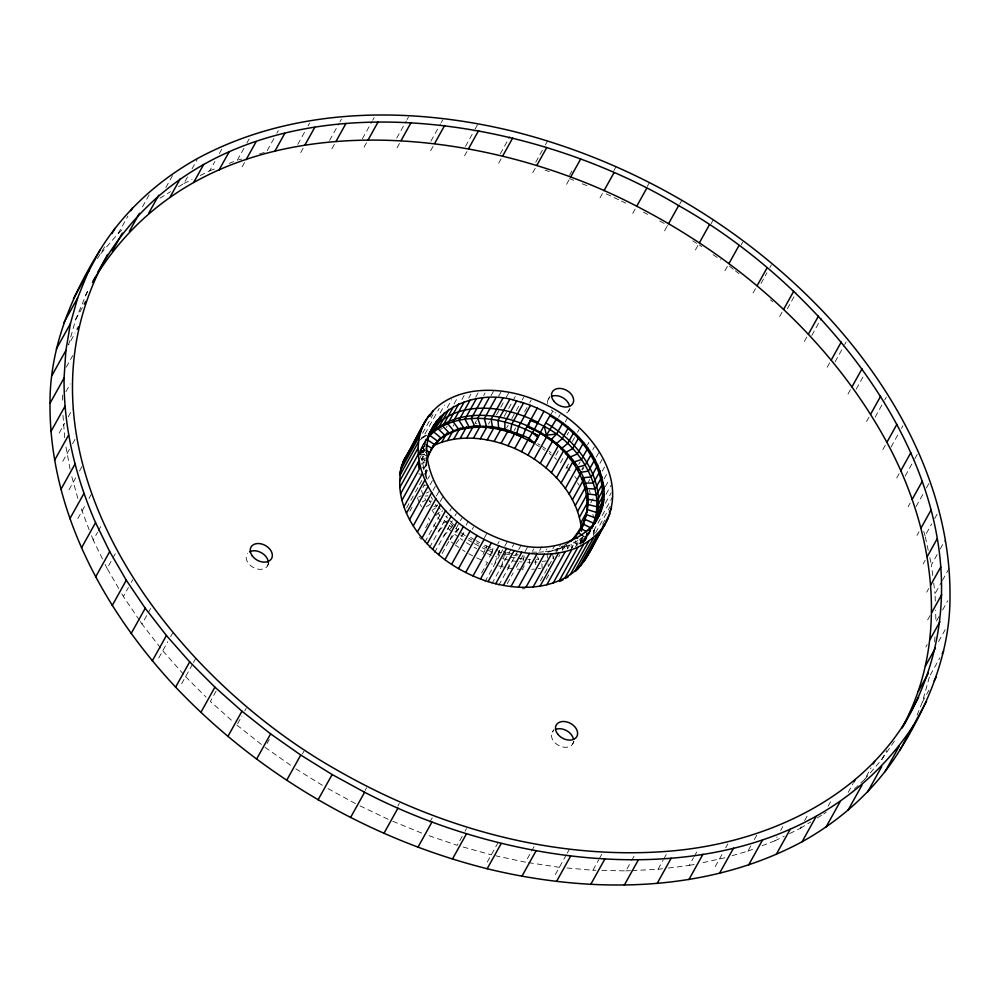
<?xml version="1.0" encoding="UTF-8"?>
<svg xmlns="http://www.w3.org/2000/svg" width="1000" height="1000" viewBox="0 0 1000 1000"><rect width="100%" height="100%" fill="white"/><g stroke="black" fill="none" stroke-linecap="round" stroke-linejoin="round"><path stroke-width="0.75" stroke-dasharray="5 3.75" d="M509.613 560.262L505.412 559.412L505.525 552.288L499.237 550.612L494.412 564.763L491.637 563.837M529.325 563.612L529.513 559.2M426.8 460.85L426.125 475.175L425.325 476.613L426 462.3M62.525 395.112L62.475 402.75M580.525 544.025L581.388 537.25M593.337 535.462L593.488 526.237M594.15 534.012L594.45 529.462M934.638 641.888L935.037 635.763M523.112 560.662L524.338 554.825L525.112 557.8M499.237 550.612L498.425 557.55L495.65 556.625M498.6 565.875L508.4 568.038L509.275 563.688M491.8 553.9L493 548.55L497.987 550.2M501.4 566.625L504.725 553.737M420.012 453.45L422.887 445.012M87.525 291.375L75.675 319.513L68.575 344.787L75.025 333.188M917.125 715.088L922.35 702.075L929.587 676.312M485.988 548.65L486.85 546.087L483.25 544.388M489.575 556.912L493 548.55M425.262 440.562L419.412 452.625L428 456.413M426.425 438.988C420.925 451.613 421.9 466.213 426.512 478.95M584.038 537.95L585.262 540.525L589.95 530.562M483.05 554.3L486.85 546.087L490.538 547.562M85.363 295.4L87.513 291.537M75.675 319.513L82.837 306.637M66.263 367.175L72.725 355.588M65.912 391.688L70.213 383.95M59.2 433.088L64.65 423.3M68.238 416.85L72.537 409.125M62.775 461.325L69.65 448.963M72.525 443.8L76.112 437.362M242.1 166.863L244.788 162.062M68.987 489.875L76.588 476.225M79.463 471.075L82.325 465.913M77.825 518.575L86.137 503.625M89.012 498.475L91.875 493.325M297.787 144.35L305.188 131.062M308.15 125.75L309.637 123.1M300.725 152.575L303.412 147.762M102.487 558.975L93.225 540.013L97.537 532.288M98.25 531L101.838 524.562M329.575 140.45L339.188 123.175M339.925 121.838L341.413 119.188M331.912 148.737L334.588 143.925M118.737 588.5L107.112 568.462L116.438 551.712M362.362 138.825L371.975 121.55M372.725 120.213L374.2 117.562M364.087 147.137L366.763 142.325M139.45 620.262L123.4 596.512L128.412 587.5M131.287 582.35L132.725 579.763M396.7 138.162L406.325 120.887M407.062 119.562L408.537 116.9M397.062 147.8L399.738 142.988M183.612 674.388L162.763 650.775L141.988 624.012L147.725 613.7M148.438 612.413L150.588 608.55M430.9 141.125L440.525 123.85M441.262 122.525L442.738 119.875M430.613 150.712L433.963 144.7M158.75 657.987L167.787 641.75M170.65 636.6L172.8 632.737M465.5 146.363L474.375 130.425M475.112 129.088L478.075 123.775M464.562 155.85L467.238 151.037M181.588 683.85L192.775 663.75M193.487 662.463L195.637 658.6M267.438 565.975L268.788 563.575M500.275 153.85L509.888 136.575M498.688 163.188L502.038 157.175M216.1 691.137L210.362 701.45L233.425 721.975M535.75 162.2L544.625 146.25M545.363 144.925L547.587 140.938M532.775 172.688L535.45 167.875M237.6 723.763L241.9 716.025M244.775 710.875L246.2 708.3M422.6 433.263L432.938 414.675M419.3 440.425L422.912 437.675L439.237 408.363M569.5 175.338L572.463 170.025M566.613 184.275L569.963 178.263M440.075 413.088L444.5 405.125M425.325 450.15L419.637 450.662L426.225 439M420.363 450.4L426.538 439.288L423.663 443.45M419.95 451.662L426.55 439.787M418.762 455.487L425.188 443.938M419.675 454.688L425.175 444.812M420.012 454.913L424.8 448.013M447.238 407.65L451.675 399.675M418.875 459.85L426.512 446.138M421.287 460.375L426.163 451.625M454.05 403.988L457.738 397.35M422.912 463.45L424.988 459.725M267.162 743.438L269.312 739.562M446.362 427.488L447.163 426.037M461.938 399.487L464.162 395.513M423.738 469.025L426.425 464.188M425.062 471.7L425.863 470.262M406.562 507.987L414.712 493.338M415.45 492L418.8 485.988M419.475 484.787L422.413 479.5M425.087 474.688L427.725 469.95M453.088 426.125L453.888 424.688M468.663 398.137L470.887 394.15M409.85 511.15L412.1 507.113M422.962 487.587L424.3 485.188M427.625 479.225L429.562 475.75M475.662 397.275L479.35 390.637M430.138 484.712L432.413 480.637M483.612 395.588L485.087 392.938M433.025 490.4L435.25 486.4M613.875 170.613L616.1 166.625M600 197.887L602.675 193.075M475.05 423.137L476.388 420.737M491 395.737L493.963 390.425M436.4 496.025L439.312 490.788M425.613 527.825L429.888 520.138L428.35 517.95M440.238 501.538L443.1 496.388M302.462 753.875L303.888 751.3M488.475 424.1L489.812 421.7M424.85 542.25L442.475 510.588M496.538 414.8L503.188 402.85M506.138 397.537L509.1 392.225M429.513 547.525L447.175 515.775M449.913 510.875L451.3 508.375M504.188 416.438L507.875 409.8M508.612 408.475L515.262 396.525M434.55 552.575L452.262 520.763M454.975 515.887L456.35 513.413M506.65 427.863L508.125 425.213M511.825 418.575L515.525 411.938M516.263 410.613L521.425 401.312M522.175 399.988L523.65 397.325M442.137 553.475L449.4 540.438L454 544.025M450.062 539.225L452.075 535.625M458.363 524.325L455.025 530.337L457.325 532.125M460.4 520.662L461.763 518.212M647.225 186.462L649.45 182.475M632.725 213.438L635.4 208.637M450.35 539.3L458.713 528.737L453.825 524.462L447.975 528.462L452.325 532.263M514.237 430.462L515.712 427.812M524.587 411.875L529.012 403.913M529.763 402.587L531.237 399.925M466.15 525.175L468.188 521.525M472.175 529.388L473.525 526.962M548.387 399L549.725 396.6M550.988 414.35L552.463 411.7M484.288 538.038L486.975 533.2M558.625 417.312L560.112 414.663M664.587 230.837L667.262 226.038M679.7 204.188L681.925 200.2M568.737 410.863L570.075 408.462M565.262 421.975L567.475 417.987M481.625 572.975L487.488 562.45L483.387 560.812M497.788 543.938L499.125 541.538M365.125 790.413L366.562 787.837M484.862 581.912L500.037 554.663L497.262 553.737M500.7 553.462L502.713 549.85M504.712 546.263L507.35 541.512M558.263 450.85L555.312 456.163L557.288 457.925M567.125 434.925L568.612 432.262M491.812 583.85L511.037 549.312M512.337 546.962L513.65 544.612M560.45 462.9L564.212 456.15M572.337 441.538L574.55 437.562M577.513 432.25L578.987 429.6M498.762 585.337L517.362 551.925M518.675 549.562L521.25 544.938M566 468.462L569.763 461.712M507.175 583.713L513.138 573M523 555.288L515.375 568.987L520.887 569.375M525.013 551.675L527.537 547.125M695.4 249.975L698.737 243.962M587.45 444.938L588.925 442.287M711.1 223.7L713.325 219.713M578.75 464.338L580.087 461.938M524.275 565.862L522.275 569.475L526.35 569.475M532.525 551.038L533.775 548.812M581.763 469.525L583.237 466.875M592.837 449.613L594.325 446.962M582.475 470.05L583.825 467.65M531.912 552.163L538.7 552.175L541.737 546.712M397.863 805.975L399.288 803.4M596.275 457.1L599.225 451.788M538.7 552.175L545.325 551.712L546.812 549.05M588.488 481.825L589.825 479.425M599.925 463.387L602.137 459.412M545.325 551.712L551.763 550.788L554.65 545.612M565.037 548.263L562.975 546.062L553.162 550.6L552.35 552.05L553.413 559.163M554.888 551L557.425 549.963L558.225 548.525L560.112 550.8M540.425 580.9L552.35 559.487M552.888 558.525L553.95 556.613M555.288 554.2L560.763 544.375M602.3 471.1L604.513 467.113M562.975 546.062L562.175 547.513L557.425 549.963M546.287 579.188L550.638 571.375M558.812 556.688L559.875 554.763M562.55 549.95L565.25 545.125M590.812 502.75L593.025 498.762M604.113 478.85L607.062 473.537M567.5 548.862L569.513 545.262L578.45 540.2M724.95 270.738L727.638 265.925M605.35 486.613L609.05 479.975M570.763 549.763L574.775 542.55M741.225 244.85L742.7 242.188M606.013 494.338L611.175 485.05M581.2 540.013L582.712 537.3M580.138 543.112L584.163 535.9L579.675 539.412L575.662 546.638L584.188 539.225L590.887 530.425L584.938 540.95M581.788 542.675L587.025 533.275M587.537 533.212L582.587 542.112L580.562 544.05M583.288 542.537L589.212 531.9M582.825 543.888L589.113 532.575M605.325 503.325L611.237 492.713M429.812 822.163L432.675 817.013M593.638 530.9L612.913 496.275M595.525 532.875L610.3 506.325M602.65 524.163L604.862 520.175M753.088 292.987L756.425 286.975M761.012 283.463L766.938 272.838M769.887 267.525L771.375 264.862M462.212 836.325L457.2 845.35L426.3 834.762M465.087 831.175L466.512 828.6M779.613 316.588L782.288 311.775M787.312 308.85L796.188 292.9M552.362 732.075L553.7 729.675M487.262 862.062L497.738 843.25M572.712 743.938L574.05 741.538M804.362 341.4L807.712 335.387M811.8 335.462L821.413 318.188M534.012 846.725L525.4 862.188L495.737 855.8M827.2 367.262L829.887 362.45M835.075 361.825L843.95 345.875M844.688 344.55L846.162 341.887M555.337 874.538L566.525 854.438M567.238 853.15L569.388 849.287M847.987 394.025L850.662 389.212M856.25 389.1L863.65 375.812M566.975 867.987L592.913 870.238L598.65 859.925M599.362 858.637L602.238 853.487M866.575 421.512L869.25 416.7M875.188 417.113L884.062 401.163M884.812 399.837L886.287 397.175M601.9 870.413L625.875 870.888L630.9 861.875M631.613 860.588L634.487 855.438M882.85 449.575L885.537 444.762M891.05 447.038L898.45 433.75M901.4 428.425L902.887 425.775M632.013 870.588L658.05 869.3L663.075 860.275M663.787 858.988L666.663 853.838M896.737 478.013L899.412 473.2M905.2 476.025L914.075 460.075M914.812 458.75L918.512 452.1M668.45 868.025L689.237 865.462L693.538 857.738M694.262 856.438L697.837 850M908.125 506.675L910.138 503.062M715.212 866.625L722.825 852.962M725.688 847.812L727.837 843.95M916.062 506.562L923.462 493.263M926.425 487.95L930.113 481.3M916.963 535.363L918.975 531.763M732.113 855.7L747.862 851.162L751.45 844.725M754.312 839.575L757.188 834.412M928.238 550.35L925.075 535.8L931.725 523.837M934.688 518.525L939.125 510.55M923.175 563.925L925.188 560.312M762.113 845.713L774.938 840.8L777.087 836.925M780.675 830.487L782.825 826.625M932.75 575.5L931.413 564.9L937.325 554.263M940.275 548.95L945.462 539.65M926.75 592.163L928.75 588.55M789.625 833.587L800.312 828.35L801.737 825.775M804.613 820.625L808.2 814.188M935.288 601.125L935.037 593.675L941.7 581.712M942.438 580.388L949.087 568.425M927.638 619.9L930.312 615.1M828.112 806.2L831.688 799.75M938.913 616.638L935.95 621.95L935.562 610.05M942.6 609.987L947.788 600.688M925.85 646.988L927.188 644.587M848.15 792.438L853.175 783.425M938.562 641.587L945.225 629.625M854.388 789.062L864.625 779.463L871.075 767.862M864.625 779.463L881.688 759.638L886.712 750.612M930.325 674.987L939.938 657.712M922.35 702.075L929.013 690.1M97.4 258.663L104.625 246.887M100.925 253.538L118.312 233.337L127.938 216.062M142.463 206.875L149.125 194.913M165.837 187.575L173.238 174.288M178.538 186.775L183.863 183.5L187.562 176.863M192 168.888L197.175 159.588M200.188 175.5L209.713 170.825L214.887 161.525M219.325 153.55L223.775 145.575M243.962 148.3L237.312 160.25L225.688 164.7M246.925 142.975L249.15 138.988M273.888 138.575L266.488 151.862L259.188 153.963M276.837 133.25L278.325 130.6M498.525 396.375L501.488 391.075M580.087 540.25L582.587 542.112L589.275 533.312M881.688 759.638L895.512 739.5M419.637 450.662L425.05 443.625M456.037 543.737L463.9 532.788L461.062 535.737M453.013 525.913L443.963 535.675L448.312 539.487M442.062 527.6L438.875 530.688L441.925 533.688M118.312 233.337L123.787 228.2M458.713 528.737L453.413 533.212L458.013 536.812M435.688 515.588L441.138 510.513L438.537 506.812M421.312 438.062L426.35 434.625M421.987 453.075L425.275 450.575M823.8 813.925L826.188 812.113M432.05 510.412L435.662 507.863M564.075 545.35L567.388 543.225L571.825 547.425M426.375 506.7L430.087 504.35M159.913 198.212L170.55 191.675M422.912 437.675L426.863 435.25M800.312 828.35L810.75 821.938M817.275 817.938L822.5 814.725M422.287 501.95L424.825 500.513M447.975 520.688L442.887 523.475L445.95 526.462M418.638 497.038L421.238 495.725M426.425 493.113L429.012 491.8M183.863 183.5L192.025 179.5M774.938 840.8L784.287 836.213M569.513 545.262L551.763 550.788M209.713 170.825L216.975 168.038M747.862 851.162L754.987 848.438M547.812 552.275L553.162 550.6M238.762 159.838L241.688 159M439.938 429.338L442.512 428.587M724.963 857.763L701.237 863.037M422.275 467.675L425.288 466.925L426.087 465.475L421.675 464.113M433.862 506.5L437.663 505.575L435.375 501.812M421.525 463.237L424.5 462.612M689.237 865.462L695.238 864.25M421.287 458.85L425.712 458.1M429.312 501.413L431.962 500.975M542.288 561.438L546.15 560.887M538.263 568.65L540.837 568.288M420.163 454.75L424.513 454.188M658.05 869.3L662.513 868.75M425.138 496.062L427.875 495.825M536.013 559.288L538.663 559.113M534.4 562.175L537.05 562M531.712 569.3L534.362 569.113M422.525 446.5L425.288 446.35M625.875 870.888L630.475 870.662M527.888 559.375L530.612 559.375M527.65 562.263L530.363 562.263M522.125 588.737L525.087 588.8M592.913 870.238L595.913 870.288M423.787 485.012L428.113 485.25M523.75 559.087L509.812 557.087M519.388 561.775L522.15 561.962M475.487 423.612L476.8 423.725M515.6 554.062L518.112 554.4M513.538 555.337L517.312 555.837M512.413 560.825L517.987 561.587M508.4 568.038L513.975 568.8M528.488 862.65L559.35 867.325M418.762 473.825L423.188 474.625M506.788 552.537L511.838 553.55M505.988 553.987L509.775 554.738M498.438 552.062L500.95 552.725M502.612 558.663L505.412 559.412M463.125 847L491.287 854.85M545.025 170.125L549.338 171.6M420.975 458.675L425.35 460.312M489.738 549L492.2 549.987M487.65 550.163L493.1 552.35M487.4 553.6L491.5 555.237M569.438 178.575L573.688 180.3M582.2 183.775L589.288 186.663M392.75 821.275L423.35 833.763M483.65 546.4L486.05 547.525M482.275 547.725L484.938 548.987M480.662 550.612L483.338 551.875M476.65 557.825L480.662 559.712M606.213 193.85L620.112 200.45M621.5 201.112L625.675 203.1M359.975 805.888L389.975 820.15M421.275 447.9L424.875 449.738M476.163 540.712L479.663 542.612M476.525 542.788L478.862 544.062M474.4 543.638L479.6 546.462M474.087 547.225L476.688 548.65M468.775 553.737L472.675 555.862M643.512 212.15L647.575 214.375M659.75 221.025L667.875 225.45M328.038 788.637L357.238 804.587M474.988 540.075L469.338 536.562L468.525 538.013L471.925 540.112M468.075 539.812L471.838 542.15M466.463 542.7L470.238 545.037M462.45 549.913L464.963 551.475M692.725 240.888L696.65 243.325M537.775 443.663L540.075 445.087M535.812 444.387L539.275 446.538M295.85 768.85L324.1 786.388M583.938 536.388L586.175 537.875M465.262 535.737L459.988 531.8M460.775 534.825L463.188 536.512M460.375 538.55L462.788 540.237M455.15 544.925L458.775 547.45M699.262 244.95L701.775 246.725M713.075 254.65L720.6 259.938M542.375 446.525L545.688 448.85M542.675 448.738L544.888 450.288M265.012 747.3L292.113 766.325M729.388 266.112L734.175 269.887M735.362 270.837L738.95 273.663M549 451.175L551.1 452.837M549.25 453.45L551.35 455.112M236.887 725.05L262.562 745.362M573.8 542.025L577.35 545.013M455.95 528.475L457.912 530.188M449.588 525.575L451.763 527.475M770.45 299.812L772.7 301.812M554.5 457.612L556.487 459.375M450.15 520.875L452.9 523.575M450.275 523.225L452.1 525.013M444.5 520.588L447.55 523.575M185.6 676.637L206.05 697.138M445.85 516.25L447.55 518.125M441.012 521.4L434.762 514M437 528.612L430.75 521.213M566.812 467.013L571.925 472.812M438.088 513.25L439.8 515.4M574.725 476.413L576.587 478.812M419.387 537.038L421.25 539.438M432.612 511.1L433.9 512.925M577.45 482.725L579.113 485.188M140.3 621.512L141.988 624.012M435.337 504.513L436.863 507.025M428.275 498.95L430.988 503.425M121.85 593.85L123.4 596.512M586.575 533.162L587.863 535.675M431.188 496.912L432.5 499.45M424.925 498.438L426.662 501.838M420.325 504.525L421.488 506.788M105.125 564.4L107.112 568.462M537.525 556.862L538.612 559.338M579.837 539.612L581 542.35M421.362 490.475L423.162 494.75M417.337 497.7L419.75 503.387M89.237 529.987L80.075 505.625M91.525 535.712L93.225 540.013M575.363 540.8L576.962 545.062M571.6 544.412L572.575 547.35M923.725 531.413L925.075 535.8M77.862 498.45L71.363 475.15M589.388 490.213L590.25 493.225M567.737 548.688L566.587 544.675L562.175 547.513L562.837 550.25M929.825 557.625L931.413 564.9M592.888 514.35L593.45 516.912M70.062 469.137L65.662 445.2M426.125 475.175L426.688 478.925M933.7 583.075L935.037 593.675M64.725 437.762L62.825 413.537M547.013 553.725L547.45 558.05M548.038 563.825L548.325 566.712M541.9 563.725L542.125 568.1M535.65 560.237L535.675 564.625M268.3 563.462A11.775 8.4 29.1 0 1 254.125 567.875A11.775 8.4 29.1 0 1 247.463 553.562M573.562 741.438A11.775 8.4 29.1 0 1 558.562 745.413A11.775 8.4 29.1 0 1 553.663 730.562M569.475 409.025A11.775 8.4 29.1 0 1 564.95 413.75M555.837 412.95A11.775 8.4 29.1 0 1 555 412.562M553.4 411.625A11.775 8.4 29.1 0 1 551.263 409.925M547.6 403.625A11.775 8.4 29.1 0 1 547.513 402.912M547.487 402.2A11.775 8.4 29.1 0 1 550.237 397.075"/><path stroke-width="1.5" d="M603.525 485.487L603.875 488.425C608.987 535.363 552.312 556.763 514.3 543.438C473.013 532.863 432.388 500.45 427.05 456.012C421.938 409.087 478.625 387.688 516.625 401C557.9 411.562 598.55 444.012 603.875 488.425L596.925 500.925L596.538 512.463L592.925 525.9M50 403.288C49.775 348.125 71.188 296.175 100.013 250.087C123.812 211.438 158.363 180.212 197.925 158.25C293.837 106.7 409.1 106 512.85 131.263C630.962 161.012 740.5 224.462 824.375 312.875C896.025 389.55 950.75 489.462 950 596.7C950.225 651.875 928.8 703.812 900 749.912C876.2 788.562 841.65 819.788 802.087 841.75C706.175 893.3 590.913 894 487.163 868.737C369.038 838.988 259.5 775.537 175.625 687.125C103.975 610.45 49.25 510.538 50 403.288L64.062 378.038L65.888 350.438L70.425 323.675L77.663 297.925L87.537 273.35L100.013 250.087M607.75 519.3C595.425 537.55 589.487 561.737 570.262 574.575C561.237 580.662 550.788 584.35 540.087 586.138C511.9 590.425 482.938 582.675 458.512 568.587C421.675 547.75 386.463 502.125 404.7 458.325C417.262 440 423.062 415.925 442.188 403.05C451.213 396.962 461.662 393.275 472.362 391.5C497.825 387.587 524.012 393.638 546.8 405.138C588.462 425.2 630.212 477.45 605.013 524.425L584.087 561.45M605.013 524.425C574.562 568.387 508.787 557.6 470.075 531.1C433.363 508.55 400.225 455.8 429.212 415.225M902.138 727.5C951.175 638.75 933.55 528.25 886.875 442.35C831.137 339.7 739.85 259.387 636.737 206.225C469.862 118.95 204.1 94.712 93.287 280.625M902.125 727.938C1020.612 530.962 850.337 302.062 678.65 205.588C506.037 101.638 210.95 65.213 97.6 272.575M428.15 436.4C485.075 373.488 640.013 464.125 570.638 541.487C606.962 508.562 577.188 451.425 539.963 433.088L550.438 414.787M107.638 254.537C-2.612 451.012 166.65 673.6 335.412 769.15C435.5 826.925 552.025 860.375 668.1 851.263C760.85 843.962 856.6 802.113 906.425 720.212M399.637 473.787L400.138 470.838M426.4 460.812L427.188 457.85M426.8 460.85L429.663 452.188L426.075 450.35M400.925 468.013L401.725 465.175L421 430.538M427.75 456.45L434.387 444.475L444.675 435.087L458.312 428.8L474.525 425.938L492.425 426.675L504.812 429.137L523.312 435.662L529.3 438.537L534.625 443.212L528.125 439.663L521.462 451.65C494.412 438.025 460.5 432.15 432.45 446.163M402.812 462.475L425.925 420.012M589.275 552.5L590.913 548.438M594.012 524.3C610.188 484.4 579.862 442.137 545.862 423.013M543.95 411.238L534.113 429.888L528.125 427.013L530.312 420.588C564.2 431.312 593.763 464.762 596.925 500.925L588.088 499.3L587.275 500.737M594.9 523.212C617.587 482.938 585.8 435.475 549.875 415.8M900 749.912L926.525 701.4M92.537 282.512L95.4 277.362M112.3 251.175L122.338 233.137M84.275 304.062L85.712 301.475M129.362 231.363L139.4 213.325M77.175 329.325L78.612 326.75M148.7 213.225L158.737 195.188M170.175 196.887L180.212 178.85M193.675 182.463L203.713 164.425M219.037 170.025L229.075 151.988M246.125 159.65L256.163 141.613M274.75 151.412L284.788 133.375M304.75 145.35L314.788 127.312M81.487 547.9L95.55 522.638C75.675 477.137 63.575 427.875 64.062 378.038M335.925 141.512L345.962 123.475M95.638 576.888L109.7 551.625L95.55 522.638M368.1 139.925L378.137 121.888M112.238 605.475L126.3 580.225L109.7 551.625M401.075 140.588L411.112 122.55M131.175 633.488L145.238 608.237L126.3 580.225M434.637 143.488L444.675 125.45M152.35 660.763L166.412 635.513L145.238 608.237M468.575 148.637L478.625 130.6M175.625 687.125L189.688 661.875L166.412 635.513M502.7 155.975L512.737 137.938M200.863 712.412L214.925 687.163L189.688 661.875M536.788 165.463L546.825 147.425M227.887 736.462L241.95 711.213L214.925 687.163M430.087 416.087L433.038 410.775M400.938 469.4L419.412 436.213M399.938 475.288L418.413 442.1M399.538 481.35L418.013 448.162M570.625 177.062L580.662 159.025M428.225 435.4L434.062 424.762M428.825 435.2L437.05 420.4M399.738 487.575L418.212 454.387M427.312 438.425L429.588 434.325M440.538 416.362L429.913 435.45L427.388 438.325M444.475 412.663L433.75 431.938L429.913 435.45L437.4 441.025L436.6 442.475L431 449.637L431.8 448.2L425.988 444.8M400.538 493.913L419.012 460.725M448.85 409.338L438.013 428.8L433.75 431.938L440.85 437.9L436.6 442.475M256.562 759.137L270.613 733.888L241.95 711.213M453.638 406.4L442.7 426.05L438.013 428.8L444.675 435.087L440.037 439.338M401.938 500.312L420.4 467.125L417.85 462.775L419.762 467.713L420.4 467.125M428.862 453.625L429.663 452.188M433.587 445.913L434.387 444.475L427.663 440.025M436.325 444.263L439.3 438.925M458.812 403.862L447.775 423.7L442.7 426.05L448.888 432.638L448.088 434.075L443.875 436.538M403.913 506.737L422.388 473.55M441.838 442.15L446.975 432.925M464.338 401.75L453.2 421.75L447.775 423.7L453.438 430.525L452.638 431.975L448.088 434.075M406.463 513.162L424.938 479.975M447.675 440.475L452.75 431.362M470.163 400.062L458.938 420.238L453.2 421.75L458.312 428.8L457.5 430.238L452.638 431.975M453.787 439.237L459.525 428.95M476.275 398.837L464.963 419.162L458.938 420.238L463.475 427.45L462.663 428.9L457.5 430.238M409.575 519.55L428.05 486.362M460.15 438.45L466.512 427.013M482.638 398.05L471.238 418.525L474.525 425.938L473.725 427.388L462.663 428.9L460.087 428.413M413.225 525.837L431.7 492.65M468.088 427.938L468.888 426.5L464.963 419.162C490.588 415.788 516.638 423.438 538.638 436L532.45 432.7L537.837 437.438L534.338 443.188L514.688 433.65L507.987 445.7M604.012 190.675L614.05 172.638M466.7 438.125L473.013 426.8M489.2 397.725L477.725 418.338L480.35 425.788L479.55 427.225L473.725 427.388M417.4 532L435.875 498.812M473.425 438.263L479.663 427.05M495.913 397.863L484.375 418.587L486.325 426.025L485.525 427.475L476.625 426.388M286.688 780.288L300.738 755.037L270.613 733.888M422.05 538L440.525 504.812M480.262 438.862L486.45 427.738M502.75 398.45L491.15 419.288L492.425 426.675L491.625 428.113L482.95 426.637M427.175 543.8L445.65 510.613M487.188 439.9L494 427.65M509.675 399.5L498.025 420.438L498.6 427.713L497.8 429.15L489.375 427.312M432.725 549.362L451.2 516.175M494.137 441.4L500.913 429.237M516.625 401L504.925 422.013L504.812 429.137L504.012 430.588L497.8 429.15M438.675 554.65L457.15 521.462M501.087 443.338L507.825 431.238L522.5 437.113L525.487 429.25L537.275 408.075M523.575 402.938L511.838 424.025L510.225 432.388L501.95 429.688M636.737 206.225L646.775 188.188M530.475 405.3L518.7 426.438L516.4 434.575L514.688 433.65M444.975 559.637L463.45 526.45M318.075 799.788L332.137 774.538L300.738 755.037M514.788 448.475L521.475 436.463L522.5 437.113M451.613 564.3L470.075 531.1M458.512 568.587L476.987 535.4M584.263 523.663L581.388 528.837C578.188 496.962 554.6 470.887 527.95 455.188L540.237 433.113L527.1 426.362M465.662 572.487L484.137 539.3M534.237 459.087L546.512 437.025L539.963 433.088M556.725 418.688L545.6 436.6L555.95 444.012M668.6 223.625L678.65 205.588M473 575.975L491.475 542.788M540.262 463.325L552.525 441.275L551.013 440.438L551.812 438.988L556.55 434.062L562.75 422.912M480.487 579.025L498.95 545.837M350.55 817.525L364.613 792.275C533.413 880.05 795.263 905.263 914.05 724.663M545.988 467.85L558.237 445.85L556.15 444.55L556.95 443.113L562.263 438.638L568.475 427.45M488.075 581.625L506.538 548.438M551.4 472.663L563.612 450.712L560.388 447.788M573.888 432.262L567.638 443.5L560.988 448.938L563.612 450.712M495.712 583.75L514.188 550.562M556.45 477.725L568.625 455.838M578.938 437.325L572.638 448.625L566.3 452.113L565.487 453.55L567.575 455.075M503.363 585.4L521.838 552.212M561.1 483L573.237 461.188M583.587 442.587L577.25 453.975L570.438 456.938L569.637 458.387L572.038 460.262M699.412 242.763L709.45 224.725M565.337 488.45L576.663 468.1M587.825 448.05L581.425 459.525L574.2 461.95L573.387 463.387L575.4 465.062M510.975 586.55L529.45 553.362M579.663 473.812L580.462 472.375L588.413 471.087L594.925 459.363M569.125 494.05L580.388 473.812M591.613 453.65L585.163 465.238L577.537 467.1L576.737 468.537L578.938 470.5M518.5 587.2L536.975 554.012M383.913 833.375L397.962 808.125M582.125 479.162L582.938 477.725L591.163 477.013L597.762 465.163M572.438 499.775L583.65 479.637M525.887 587.35L544.362 554.163M584.138 484.562L584.938 483.125L593.4 483L600.087 471.012M575.275 505.575L585.662 486.9M585.675 489.988L586.475 488.537L595.112 489.012L601.888 476.85M533.1 587L551.575 553.8M577.587 511.413L587.175 494.188M586.725 495.387L587.525 493.95L596.287 494.988L603.15 482.675M540.087 586.138L558.562 552.95M579.388 517.263L587.438 502.8M587.337 506.012L588.15 504.575L597 506.75L604.062 494.087M586.912 511.163L587.712 509.725L596.538 512.463L603.688 499.613M580.662 523.075L587.2 511.337M546.825 584.775L565.288 551.587M585.988 516.175L586.788 514.725L595.525 518L602.788 504.963M574.288 537.962L575.087 536.525L577.587 538.387M584.575 521L585.375 519.562L593.962 523.35L601.337 510.112M577.525 534.138L578.337 532.688L582.812 535.65M580.337 530.013L581.138 528.562L586.95 531.962M582.688 525.625L583.488 524.188L591.888 528.462M728.975 263.525L739.013 245.487M553.237 582.925L571.712 549.738M559.312 580.6L577.788 547.413M588.938 530.7L590.4 528.075M590 529.888L593.175 525.288M594.163 524.375L599.362 515.025M565 577.812L583.462 544.625M417.938 847.25L431.987 822M570.262 574.575L588.737 541.388M575.075 570.913L593.55 537.725M609.3 512.212L611.512 508.237M579.412 566.85L597.888 533.663M602.537 527.175L604.012 524.513M606.225 520.538L609.925 513.9M601.712 529.212L580.525 566.075M757.1 285.763L767.138 267.725M452.425 859.062L466.475 833.812M783.625 309.375L793.662 291.337M487.163 868.737L501.213 843.487M808.388 334.175L818.425 316.137M521.925 876.225L535.988 850.962M831.225 360.05L841.263 342.013M556.525 881.462L570.575 856.2M852 386.812L862.038 368.775M590.725 884.425L604.788 859.163M870.588 414.3L880.625 396.262M624.325 885.1L638.387 859.837M886.875 442.35L896.912 424.312M657.125 883.475L671.175 858.213M900.75 470.8L910.788 452.762M688.9 879.562L702.95 854.3M912.15 499.462L922.188 481.425M719.463 873.388L733.525 848.138M920.975 528.15L931.012 510.112M748.637 864.987L762.7 839.737M927.2 556.7L937.237 538.663M776.237 854.425L790.288 829.163M930.763 584.938L940.8 566.9M802.087 841.75L816.137 816.488M931.65 612.688L941.7 594.65M929.862 639.775L939.912 621.737M826.038 827.038L840.088 801.787M853.888 782.138L855.325 779.55M925.413 666.038L935.45 648M873.225 764L874.663 761.425M847.925 810.4L861.975 785.138M918.312 691.3L928.35 673.263M942.163 653.725L943.637 651.062M908.612 715.425L918.65 697.387M867.638 791.912L881.688 766.663M934.188 680.8L936.4 676.812M885.025 771.712L899.075 746.462M73.475 298.6L87.537 273.35M112.025 233.6L114.987 228.287M63.6 323.175L77.663 297.925M130.9 210.738L132.375 208.088M56.363 348.925L70.425 323.675M51.825 375.688L65.888 350.438M50.912 431.575L64.975 406.312M54.538 460.35L68.6 435.1M60.875 489.45L74.938 464.2M69.887 518.688L83.95 493.438M591.8 527.775L593.35 525.487M85.95 275.338L89.475 270.2M429.275 433.35C453.413 398.438 504.738 404.95 537.762 422.337M575.363 571.35L578.612 568.3M568.4 542.438L571.438 540.037M565.513 578.45L568.15 576.825M559.637 581.487L563.05 579.812M556.55 434.062L546.413 435.163L544.263 425.9M502.3 429.637L507.825 431.238M509.2 431.725L513.312 433.162M521.462 451.65L527.95 455.188M332.137 774.538L364.613 792.275M534.113 429.888L528.125 439.663M581.337 528.188L581.512 531.25M418.612 465.188L418.75 467.925M249.537 551.812A11.775 8.4 29.1 0 1 261.637 552.863A11.775 8.4 29.1 0 1 268.337 562.775M555.45 729.463A11.775 8.4 29.1 0 1 566.5 730.6A11.775 8.4 29.1 0 1 573.5 739.312M551.475 396.388A11.775 8.4 29.1 0 1 562.525 397.525A11.775 8.4 29.1 0 1 569.525 406.238M252.413 556.075A11.775 8.4 29.1 0 0 271.462 558.763A11.775 8.4 29.1 0 0 259.988 543.65A11.775 8.4 29.1 0 0 252.413 556.075M557.675 734.05A11.775 8.4 29.1 0 0 576.725 736.725A11.775 8.4 29.1 0 0 565.25 721.612A11.775 8.4 29.1 0 0 557.675 734.05M553.7 400.975A11.775 8.4 29.1 0 0 572.75 403.65A11.775 8.4 29.1 0 0 561.275 388.537A11.775 8.4 29.1 0 0 553.7 400.975"/></g></svg>
